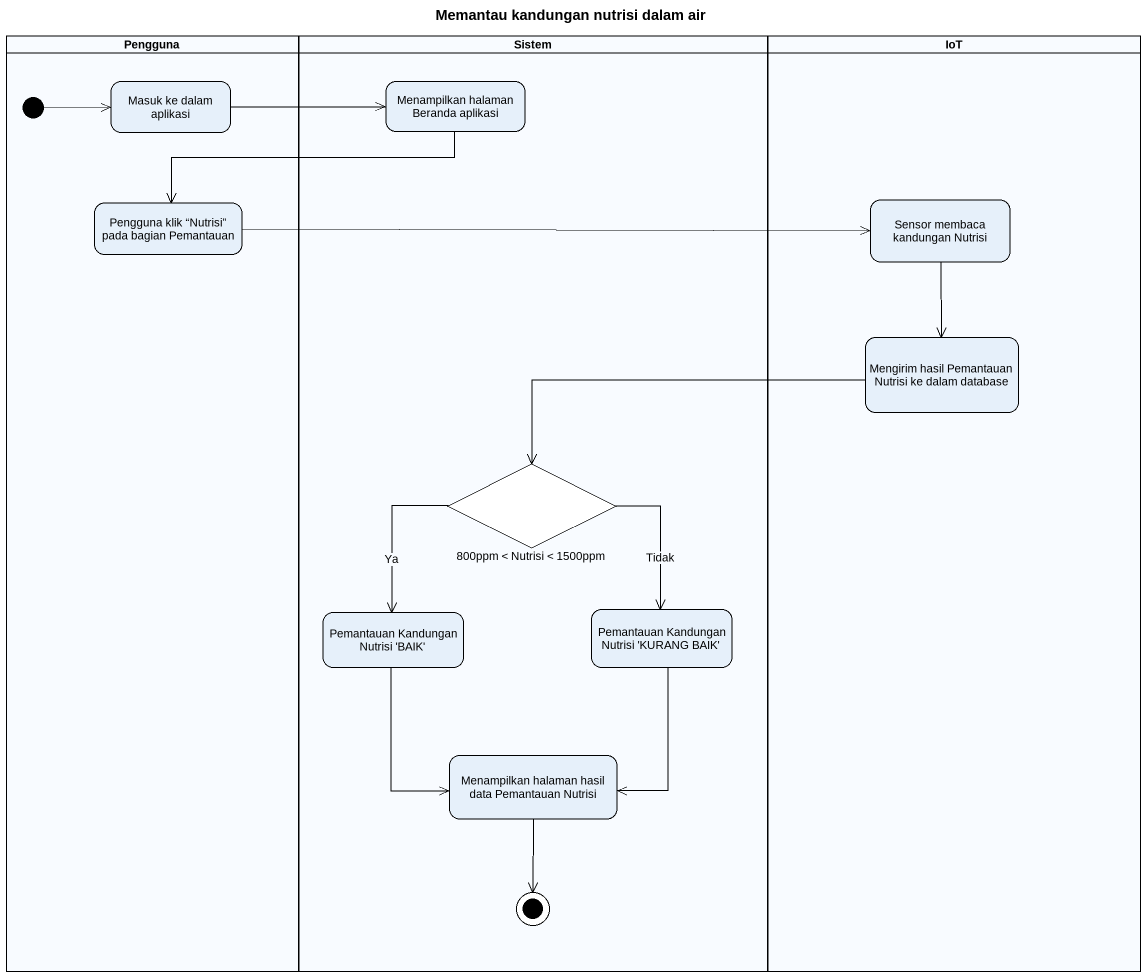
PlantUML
@startuml
title Memantau kandungan nutrisi dalam air
hide empty description
state Pengguna <<partition>> {
  state "Masuk ke dalam aplikasi" as Masuk_ke_dalam_aplikasi
  state "Pengguna klik “Nutrisi” pada bagian Pemantauan" as Pengguna_klik_Nutrisi_pada
  [*] -right-> Masuk_ke_dalam_aplikasi
}
state Sistem <<partition>> {
  state "Menampilkan halaman Beranda aplikasi" as Menampilkan_halaman_Beranda
  state "800ppm < Nutrisi < 1500ppm" as c800ppm_Nutrisi_1500ppm <<choice>>
  state "Pemantauan Kandungan Nutrisi 'BAIK'" as Pemantauan_Kandungan
  state "Pemantauan Kandungan Nutrisi 'KURANG BAIK'" as Pemantauan_Kandungan_2
  state "Menampilkan halaman hasil data Pemantauan Nutrisi" as Menampilkan_halaman_hasil
  Menampilkan_halaman_hasil --> [*]
}
state IoT <<partition>> {
  state "Sensor membaca kandungan Nutrisi" as Sensor_membaca_kandungan
  state "Mengirim hasil Pemantauan Nutrisi ke dalam database" as Mengirim_hasil_Pemantauan
}
Masuk_ke_dalam_aplikasi -right-> Menampilkan_halaman_Beranda
Menampilkan_halaman_Beranda -left-> Pengguna_klik_Nutrisi_pada
Pengguna_klik_Nutrisi_pada -right-> Sensor_membaca_kandungan
Sensor_membaca_kandungan --> Mengirim_hasil_Pemantauan
Mengirim_hasil_Pemantauan -left-> c800ppm_Nutrisi_1500ppm
c800ppm_Nutrisi_1500ppm --> Pemantauan_Kandungan : Ya
c800ppm_Nutrisi_1500ppm --> Pemantauan_Kandungan_2 : Tidak
Pemantauan_Kandungan --> Menampilkan_halaman_hasil
Pemantauan_Kandungan_2 --> Menampilkan_halaman_hasil
@enduml
